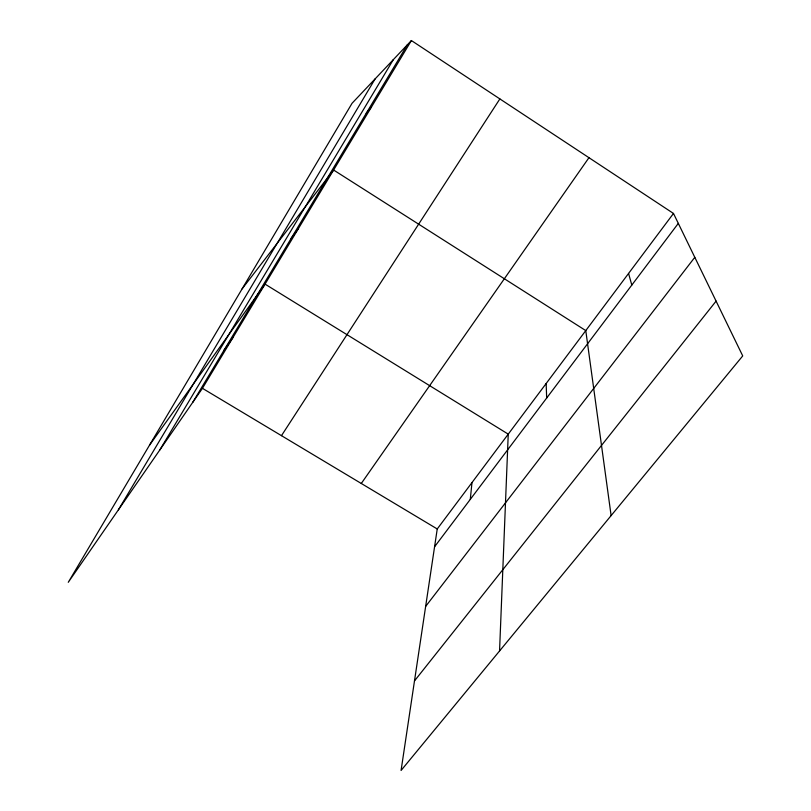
<?xml version="1.0" encoding="UTF-8"?>
<svg xmlns="http://www.w3.org/2000/svg" width="811" height="811" viewBox="0 0 811 811"><rect width="100%" height="100%" fill="white"/><g stroke="black" fill="none" stroke-linecap="round" stroke-linejoin="round"><path stroke-width="1.22" d="M499.556 650.969L508.244 434.138L265.045 284.124L149.538 445.138M470.289 499.383L471.982 482.575M673.485 213.455L437.241 528.975L401.08 770.45L742.724 355.917L673.485 213.455L411.39 40.55L352.065 103.271L68.276 582.298L202.446 388.327L411.39 40.55M118.386 509.845L375.118 78.89M159.767 450.014L393.335 59.639M192.673 402.459L407.315 44.858M281.478 435.669L499.87 98.922M361.29 483.478L588.958 157.689M223.988 350.271L233.051 337.376M291.139 238.404L298.529 228.398M434.574 546.766L678.31 223.38M242.124 288.848L333.595 170.016L585.775 330.594L611.119 515.603M425.643 606.405L694.804 257.31M414.482 680.926L716.093 301.114M366.207 113.337L371.519 106.91M202.446 388.327L437.241 528.975M628.566 273.439L631.81 285.077M546.148 383.532L546.675 398.039"/></g></svg>
